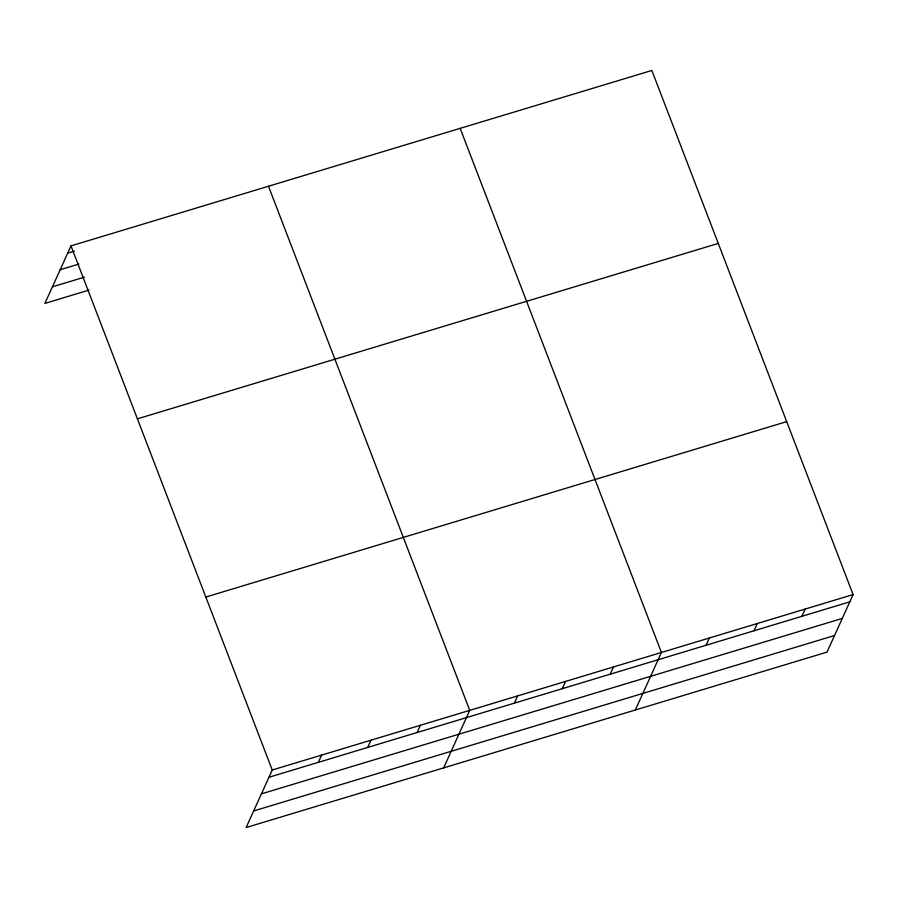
<?xml version="1.0" encoding="UTF-8"?>
<svg xmlns="http://www.w3.org/2000/svg" width="898" height="898" viewBox="0 0 898 898"><rect width="100%" height="100%" fill="white"/><g stroke="black" fill="none" stroke-linecap="round" stroke-linejoin="round"><path stroke-width="1.35" d="M70.998 245.884L272.24 770.013L246.142 827.541L827.002 652.116L853.1 594.588L651.858 70.459L70.998 245.884L44.9 303.412L88.936 290.11M318.33 762.346L321.619 755.095M367.697 747.439L370.986 740.188M417.076 732.532L420.365 725.281M443.634 767.902L469.733 710.363L268.491 186.234M514.363 703.145L517.652 695.894M562.283 688.676L565.572 681.425M610.202 674.196L613.491 666.945M635.324 710.015L661.422 652.476L460.169 128.347M706.053 645.258L709.341 638.007M753.972 630.789L757.261 623.538M801.892 616.309L805.18 609.057M67.709 253.135L74.377 251.114M60.177 269.726L78.867 264.079M52.432 286.821L84.457 277.145M137.405 418.838L718.265 243.425M205.833 597.047L786.693 421.622M272.24 770.013L853.1 594.588M268.951 777.264L849.811 601.84M261.43 793.854L842.279 618.43M253.674 810.95L834.534 635.526"/></g></svg>
